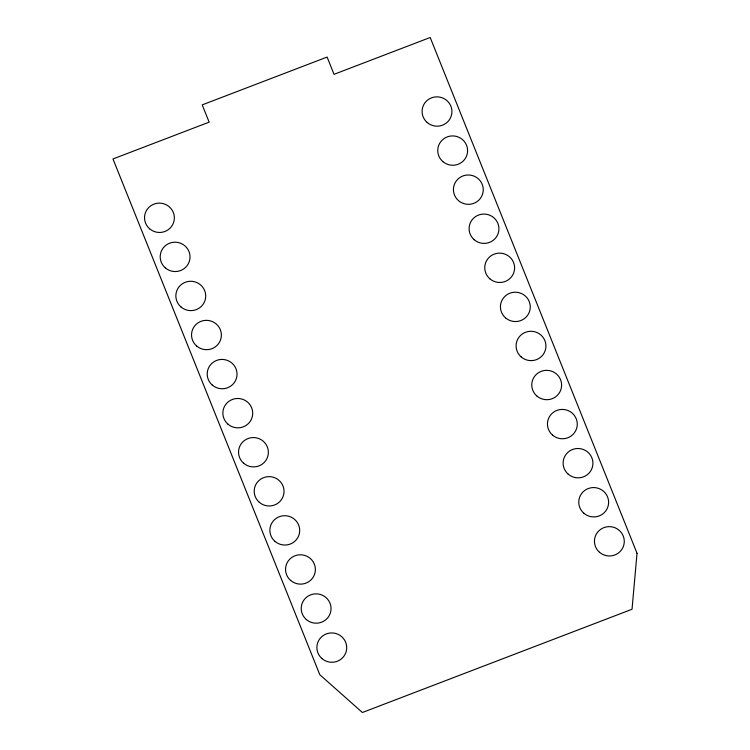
<?xml version="1.0" encoding="UTF-8"?>
<svg xmlns="http://www.w3.org/2000/svg" width="750" height="750" viewBox="0 0 750 750"><rect width="100%" height="100%" fill="white"/><g stroke="black" fill="none" stroke-linecap="round" stroke-linejoin="round"><path stroke-width="1.12" d="M637.022 553.256L632.034 609.253L362.4 712.5L319.809 674.719L112.978 158.963L209.147 122.138L202.219 104.878L327.113 57.066L334.031 74.325L430.191 37.5L637.022 553.256M599.541 552.3A14.925 14.663 9.3 0 0 624 544.237A14.925 14.663 9.3 0 0 604.538 527.4A14.925 14.663 9.3 0 0 599.541 552.3M583.866 513.234A14.925 14.663 9.3 0 0 608.334 505.163A14.925 14.663 9.3 0 0 588.872 488.325A14.925 14.663 9.3 0 0 583.866 513.234M568.2 474.159A14.925 14.663 9.3 0 0 592.659 466.088A14.925 14.663 9.3 0 0 573.206 449.259A14.925 14.663 9.3 0 0 568.2 474.159M552.534 435.084A14.925 14.663 9.3 0 0 576.994 427.022A14.925 14.663 9.3 0 0 557.531 410.184A14.925 14.663 9.3 0 0 552.534 435.084M536.859 396.009A14.925 14.663 9.3 0 0 561.328 387.947A14.925 14.663 9.3 0 0 541.866 371.109A14.925 14.663 9.3 0 0 536.859 396.009M521.194 356.944A14.925 14.663 9.3 0 0 545.653 348.872A14.925 14.663 9.3 0 0 526.2 332.034A14.925 14.663 9.3 0 0 521.194 356.944M505.528 317.869A14.925 14.663 9.3 0 0 529.988 309.797A14.925 14.663 9.3 0 0 510.525 292.969A14.925 14.663 9.3 0 0 505.528 317.869M489.853 278.794A14.925 14.663 9.3 0 0 514.322 270.731A14.925 14.663 9.3 0 0 494.859 253.894A14.925 14.663 9.3 0 0 489.853 278.794M474.188 239.719A14.925 14.663 9.3 0 0 498.647 231.656A14.925 14.663 9.3 0 0 479.194 214.819A14.925 14.663 9.3 0 0 474.188 239.719M458.522 200.653A14.925 14.663 9.3 0 0 482.981 192.581A14.925 14.663 9.3 0 0 463.519 175.744A14.925 14.663 9.3 0 0 458.522 200.653M442.847 161.578A14.925 14.663 9.3 0 0 467.316 153.506A14.925 14.663 9.3 0 0 447.853 136.678A14.925 14.663 9.3 0 0 442.847 161.578M149.625 228.787A14.925 14.663 9.3 0 0 174.084 220.716A14.925 14.663 9.3 0 0 154.622 203.887A14.925 14.663 9.3 0 0 149.625 228.787M165.291 267.863A14.925 14.663 9.3 0 0 189.75 259.791A14.925 14.663 9.3 0 0 170.297 242.953A14.925 14.663 9.3 0 0 165.291 267.863M180.956 306.928A14.925 14.663 9.3 0 0 205.425 298.866A14.925 14.663 9.3 0 0 185.963 282.028A14.925 14.663 9.3 0 0 180.956 306.928M196.631 346.003A14.925 14.663 9.3 0 0 221.091 337.941A14.925 14.663 9.3 0 0 201.628 321.103A14.925 14.663 9.3 0 0 196.631 346.003M212.297 385.078A14.925 14.663 9.3 0 0 236.756 377.006A14.925 14.663 9.3 0 0 217.303 360.178A14.925 14.663 9.3 0 0 212.297 385.078M227.963 424.153A14.925 14.663 9.3 0 0 252.431 416.081A14.925 14.663 9.3 0 0 232.969 399.244A14.925 14.663 9.3 0 0 227.963 424.153M243.637 463.219A14.925 14.663 9.3 0 0 268.097 455.156A14.925 14.663 9.3 0 0 248.634 438.319A14.925 14.663 9.3 0 0 243.637 463.219M259.303 502.294A14.925 14.663 9.3 0 0 283.762 494.231A14.925 14.663 9.3 0 0 264.309 477.394A14.925 14.663 9.3 0 0 259.303 502.294M274.969 541.369A14.925 14.663 9.3 0 0 299.428 533.297A14.925 14.663 9.3 0 0 279.975 516.469A14.925 14.663 9.3 0 0 274.969 541.369M290.644 580.444A14.925 14.663 9.3 0 0 315.103 572.372A14.925 14.663 9.3 0 0 295.641 555.534A14.925 14.663 9.3 0 0 290.644 580.444M306.309 619.509A14.925 14.663 9.3 0 0 330.769 611.447A14.925 14.663 9.3 0 0 311.316 594.609A14.925 14.663 9.3 0 0 306.309 619.509M321.975 658.584A14.925 14.663 9.3 0 0 346.434 650.522A14.925 14.663 9.3 0 0 326.981 633.684A14.925 14.663 9.3 0 0 321.975 658.584M427.181 122.503A14.925 14.663 9.3 0 0 451.641 114.441A14.925 14.663 9.3 0 0 432.188 97.603A14.925 14.663 9.3 0 0 427.181 122.503"/></g></svg>
